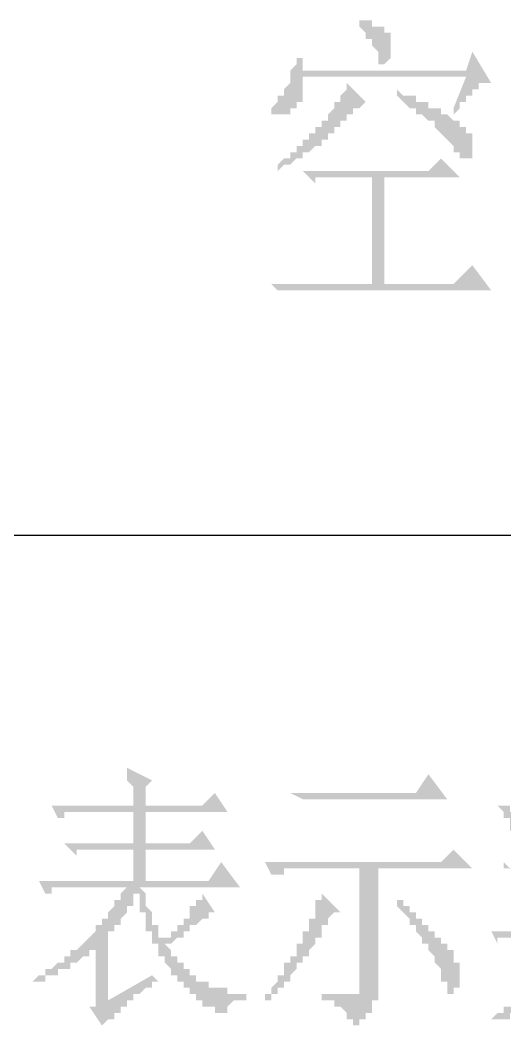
# Model space of a CAD drawing. Header units: inches. Extents: x 11 to 286, y 6 to 196.
# Drawn here: x 241.44 to 244.71, y 53.02 to 59.83 of the extents above; entities that cross this region are included whole.
import ezdxf

# ---------------------------------------------------------------- set-up
doc = ezdxf.new("R2010")
doc.units = ezdxf.units.IN
doc.header["$MEASUREMENT"] = 0
doc.layers.add('PDF_几何图形', color=7, linetype='Continuous')
doc.layers.add('PDF_实体填充', color=7, linetype='Continuous', true_color=0xffffff)

msp = doc.modelspace()

# ---------------------------------------------------------------- hatches: boundary and pattern name
at = {"layer": 'PDF_实体填充', "transparency": 33554559}
h = msp.add_hatch(color=7, dxfattribs=at)
h.paths.add_polyline_path([(243.3461, 58.8151), (244.1928, 58.8151), (244.2774, 58.8998), (244.4044, 58.7728), (243.8964, 58.7728), (243.8964, 58.0531), (244.3621, 58.0531), (244.4891, 58.1801), (244.6161, 58.0108), (243.3461, 58.0108), (243.3461, 58.0108), (243.3038, 58.0108), (243.3038, 58.0108), (243.3038, 58.0108), (243.2614, 58.0108), (243.2614, 58.0108), (243.2191, 58.0108), (243.2191, 58.0108), (243.2191, 58.0108), (243.1768, 58.0108), (243.1344, 58.0531), (243.8118, 58.0531), (243.8118, 58.7728), (243.5578, 58.7728), (243.5578, 58.7728), (243.5578, 58.7728), (243.5154, 58.7728), (243.5154, 58.7728), (243.4731, 58.7728), (243.4731, 58.7728), (243.4731, 58.7728), (243.4308, 58.7728), (243.4308, 58.7304), (243.4308, 58.7304), (243.3461, 58.8151)], flags=0)
h.paths.add_polyline_path([(243.7271, 59.8311), (243.7271, 59.8311), (243.7694, 59.8311), (243.7694, 59.8311), (243.8118, 59.8311), (243.8118, 59.7888), (243.8541, 59.7888), (243.8541, 59.7888), (243.8541, 59.7888), (243.8964, 59.7888), (243.8964, 59.7464), (243.8964, 59.7464), (243.8964, 59.7464), (243.8964, 59.7464), (243.9388, 59.7464), (243.9388, 59.7041), (243.9388, 59.7041), (243.9388, 59.6618), (243.9388, 59.6618), (243.9388, 59.6618), (243.9388, 59.6194), (243.9388, 59.6194), (243.9388, 59.5771), (243.9388, 59.5771), (243.9388, 59.5771), (243.8964, 59.5348), (243.8964, 59.5348), (243.8964, 59.5348), (243.8964, 59.5348), (243.8541, 59.5348), (243.8541, 59.5348), (243.8541, 59.5771), (243.8541, 59.5771), (243.8541, 59.6194), (243.8541, 59.6194), (243.8541, 59.6194), (243.8118, 59.6618), (243.8118, 59.6618), (243.8118, 59.6618), (243.8118, 59.7041), (243.7694, 59.7041), (243.7694, 59.7464), (243.7694, 59.7464), (243.7694, 59.7464), (243.7271, 59.7888), (243.7271, 59.7888), (243.7271, 59.8311), (243.7271, 59.8311), (243.7271, 59.8311)], flags=0)
h.paths.add_polyline_path([(244.3621, 59.2384), (244.4468, 59.4501), (243.3461, 59.4501), (243.3461, 59.4078), (243.3461, 59.4078), (243.3461, 59.3654), (243.3461, 59.3231), (243.3461, 59.3231), (243.3461, 59.2808), (243.3461, 59.2808), (243.3038, 59.2808), (243.3038, 59.2384), (243.3038, 59.2384), (243.3038, 59.2384), (243.3038, 59.2384), (243.2614, 59.2384), (243.2614, 59.1961), (243.2614, 59.1961), (243.2191, 59.1961), (243.2191, 59.1961), (243.2191, 59.1961), (243.1768, 59.1961), (243.1768, 59.1961), (243.1768, 59.1961), (243.1344, 59.1961), (243.1344, 59.2384), (243.1344, 59.2384), (243.1768, 59.2808), (243.1768, 59.2808), (243.1768, 59.2808), (243.1768, 59.2808), (243.1768, 59.3231), (243.2191, 59.3231), (243.2191, 59.3654), (243.2191, 59.3654), (243.2614, 59.4078), (243.2614, 59.4078), (243.2614, 59.4078), (243.2614, 59.4501), (243.2614, 59.4501), (243.2614, 59.4501), (243.2614, 59.4924), (243.2614, 59.4924), (243.3038, 59.5348), (243.3038, 59.5771), (243.3038, 59.5771), (243.3038, 59.5771), (243.3461, 59.5771), (243.3461, 59.4924), (244.4468, 59.4924), (244.4891, 59.6194), (244.6161, 59.4078), (244.6161, 59.4078), (244.6161, 59.4078), (244.5738, 59.4078), (244.5738, 59.4078), (244.5738, 59.4078), (244.5738, 59.4078), (244.5314, 59.4078), (244.5314, 59.4078), (244.5314, 59.3654), (244.4891, 59.3654), (244.4891, 59.3654), (244.4891, 59.3231), (244.4468, 59.3231), (244.4468, 59.3231), (244.4468, 59.2808), (244.4044, 59.2808), (244.4044, 59.2384), (244.4044, 59.2384), (244.3621, 59.1961), (244.3621, 59.2384)], flags=0)
h.paths.add_polyline_path([(243.7694, 59.2808), (243.7271, 59.2384), (243.6848, 59.2384), (243.6848, 59.1961), (243.6424, 59.1961), (243.6424, 59.1538), (243.6424, 59.1538), (243.6001, 59.1538), (243.6001, 59.1114), (243.5578, 59.1114), (243.5578, 59.1114), (243.5578, 59.0691), (243.5154, 59.0691), (243.5154, 59.0691), (243.5154, 59.0268), (243.4731, 59.0268), (243.4731, 59.0268), (243.4731, 58.9844), (243.4308, 58.9844), (243.4308, 58.9844), (243.4308, 58.9844), (243.3884, 58.9421), (243.3884, 58.9421), (243.3884, 58.9421), (243.3461, 58.9421), (243.3461, 58.8998), (243.3461, 58.8998), (243.3038, 58.8998), (243.3038, 58.8998), (243.3038, 58.8998), (243.2614, 58.8574), (243.2614, 58.8574), (243.2614, 58.8574), (243.2191, 58.8574), (243.2191, 58.8574), (243.2191, 58.8574), (243.1768, 58.8151), (243.1768, 58.8151), (243.1768, 58.8151), (243.1768, 58.8151), (243.1768, 58.8574), (243.1768, 58.8574), (243.1768, 58.8574), (243.2191, 58.8998), (243.2191, 58.8998), (243.2191, 58.8998), (243.2614, 58.8998), (243.2614, 58.9421), (243.2614, 58.9421), (243.3038, 58.9421), (243.3038, 58.9844), (243.3038, 58.9844), (243.3461, 58.9844), (243.3461, 58.9844), (243.3461, 59.0268), (243.3884, 59.0268), (243.3884, 59.0268), (243.3884, 59.0691), (243.4308, 59.0691), (243.4308, 59.0691), (243.4308, 59.1114), (243.4308, 59.1114), (243.4731, 59.1114), (243.4731, 59.1114), (243.4731, 59.1538), (243.4731, 59.1538), (243.5154, 59.1538), (243.5154, 59.1961), (243.5154, 59.1961), (243.5578, 59.2384), (243.5578, 59.2384), (243.5578, 59.2384), (243.5578, 59.2808), (243.6001, 59.2808), (243.6001, 59.2808), (243.6001, 59.3231), (243.6001, 59.3231), (243.6424, 59.3654), (243.6424, 59.3654), (243.6424, 59.3654), (243.6424, 59.4078), (243.6424, 59.4078), (243.7694, 59.2808)], flags=0)
h.paths.add_polyline_path([(243.9811, 59.3654), (244.0234, 59.3231), (244.0234, 59.3231), (244.0658, 59.3231), (244.0658, 59.3231), (244.1081, 59.3231), (244.1081, 59.2808), (244.1081, 59.2808), (244.1504, 59.2808), (244.1504, 59.2808), (244.1928, 59.2808), (244.1928, 59.2384), (244.1928, 59.2384), (244.2351, 59.2384), (244.2351, 59.2384), (244.2351, 59.2384), (244.2774, 59.2384), (244.2774, 59.1961), (244.2774, 59.1961), (244.3198, 59.1961), (244.3198, 59.1961), (244.3198, 59.1961), (244.3198, 59.1961), (244.3621, 59.1538), (244.4044, 59.1538), (244.4044, 59.1538), (244.4044, 59.1114), (244.4468, 59.1114), (244.4468, 59.1114), (244.4468, 59.0691), (244.4891, 59.0691), (244.4891, 59.0691), (244.4891, 59.0691), (244.4891, 59.0691), (244.4891, 59.0268), (244.4891, 58.9844), (244.4891, 58.9844), (244.4891, 58.9844), (244.4891, 58.9421), (244.4891, 58.9421), (244.4891, 58.8998), (244.4891, 58.8998), (244.4468, 58.8998), (244.4468, 58.8998), (244.4468, 58.8998), (244.4468, 58.8998), (244.4044, 58.8998), (244.4044, 58.9421), (244.4044, 58.9421), (244.4044, 58.9421), (244.3621, 58.9421), (244.3621, 58.9844), (244.3621, 58.9844), (244.3621, 58.9844), (244.3198, 59.0268), (244.3198, 59.0268), (244.3198, 59.0268), (244.2774, 59.0691), (244.2774, 59.0691), (244.2774, 59.0691), (244.2351, 59.1114), (244.2351, 59.1114), (244.2351, 59.1114), (244.2351, 59.1538), (244.1928, 59.1538), (244.1928, 59.1538), (244.1928, 59.1538), (244.1504, 59.1961), (244.1504, 59.1961), (244.1504, 59.1961), (244.1081, 59.1961), (244.1081, 59.2384), (244.1081, 59.2384), (244.0658, 59.2384), (244.0658, 59.2384), (244.0234, 59.2808), (244.0234, 59.2808), (244.0234, 59.2808), (243.9811, 59.3231), (243.9811, 59.3231), (243.9811, 59.3654), (243.9811, 59.3654)], flags=0)
msp.add_hatch(color=7, dxfattribs=at).paths.add_polyline_path([(242.0338, 53.2271), (242.3301, 53.3964), (242.3724, 53.3541), (242.3301, 53.3541), (242.3301, 53.3118), (242.2878, 53.3118), (242.2454, 53.2694), (242.2031, 53.2694), (242.2031, 53.2271), (242.1608, 53.2271), (242.1608, 53.1848), (242.1184, 53.1848), (242.1184, 53.1424), (242.0761, 53.1424), (242.0761, 53.1001), (242.0338, 53.1001), (241.9914, 53.0578), (241.9068, 53.1848), (241.9491, 53.1848), (241.9491, 53.2271), (241.9491, 53.2694), (241.9491, 53.5658), (241.9068, 53.5658), (241.9068, 53.5234), (241.8644, 53.5234), (241.8221, 53.4811), (241.7798, 53.4811), (241.7798, 53.4388), (241.7374, 53.4388), (241.6951, 53.4388), (241.6951, 53.3964), (241.6528, 53.3964), (241.6104, 53.3964), (241.6104, 53.3541), (241.5681, 53.3541), (241.5258, 53.3541), (241.5681, 53.3964), (241.6104, 53.3964), (241.6104, 53.4388), (241.6528, 53.4388), (241.6951, 53.4811), (241.7374, 53.4811), (241.7374, 53.5234), (241.7798, 53.5234), (241.7798, 53.5658), (241.8221, 53.5658), (241.8644, 53.6081), (241.9068, 53.6504), (241.9491, 53.6928), (241.9491, 53.7351), (241.9914, 53.7351), (241.9914, 53.7774), (242.0338, 53.7774), (242.0338, 53.8198), (242.0761, 53.8621), (242.0761, 53.9044), (242.1184, 53.9044), (242.1184, 53.9468), (242.1608, 53.9891), (241.7374, 53.9891), (241.6951, 53.9891), (241.6528, 53.9891), (241.6528, 53.9468), (241.6104, 53.9468), (241.5681, 54.0314), (242.2031, 54.0314), (242.2031, 54.2431), (241.9491, 54.2431), (241.9068, 54.2431), (241.8644, 54.2431), (241.8221, 54.2431), (241.8221, 54.2008), (241.7374, 54.2854), (242.2031, 54.2854), (242.2031, 54.4971), (241.8644, 54.4971), (241.8221, 54.4971), (241.7798, 54.4971), (241.7374, 54.4971), (241.7374, 54.4548), (241.6951, 54.4548), (241.6528, 54.5394), (242.2031, 54.5394), (242.2031, 54.5818), (242.2031, 54.6241), (242.2031, 54.6664), (242.1608, 54.7088), (242.1608, 54.7511), (242.1608, 54.7934), (242.3301, 54.7088), (242.2878, 54.6664), (242.2878, 54.5394), (242.6688, 54.5394), (242.7534, 54.6241), (242.8381, 54.4971), (242.2878, 54.4971), (242.2878, 54.2854), (242.5841, 54.2854), (242.6688, 54.3701), (242.7534, 54.2431), (242.2878, 54.2431), (242.2878, 54.0314), (242.7111, 54.0314), (242.7958, 54.1584), (242.9228, 53.9891), (242.2454, 53.9891), (242.2878, 53.9468), (242.2878, 53.9044), (242.2878, 53.8621), (242.3301, 53.8198), (242.3301, 53.7774), (242.3301, 53.7351), (242.3724, 53.7351), (242.3724, 53.6928), (242.3724, 53.6504), (242.4148, 53.6504), (242.4148, 53.6081), (242.4148, 53.6504), (242.4571, 53.6504), (242.4571, 53.6928), (242.4994, 53.6928), (242.4994, 53.7351), (242.5418, 53.7351), (242.5418, 53.7774), (242.5841, 53.7774), (242.5841, 53.8198), (242.5841, 53.8621), (242.6264, 53.8621), (242.6264, 53.9044), (242.6688, 53.9044), (242.6688, 53.9468), (242.7534, 53.8198), (242.7111, 53.8198), (242.7111, 53.7774), (242.6688, 53.7774), (242.6264, 53.7351), (242.5841, 53.7351), (242.5841, 53.6928), (242.5418, 53.6928), (242.5418, 53.6504), (242.4994, 53.6504), (242.4571, 53.6081), (242.4148, 53.6081), (242.4571, 53.5658), (242.4571, 53.5234), (242.4994, 53.5234), (242.4994, 53.4811), (242.5418, 53.4811), (242.5418, 53.4388), (242.5841, 53.4388), (242.5841, 53.3964), (242.6264, 53.3964), (242.6264, 53.3541), (242.6688, 53.3541), (242.7111, 53.3541), (242.7111, 53.3118), (242.7534, 53.3118), (242.7958, 53.3118), (242.8381, 53.3118), (242.8381, 53.2694), (242.8804, 53.2694), (242.9228, 53.2694), (242.9651, 53.2694), (242.9651, 53.2271), (242.9228, 53.2271), (242.8804, 53.2271), (242.8381, 53.1848), (242.8381, 53.1424), (242.7958, 53.1424), (242.7534, 53.1424), (242.7534, 53.1848), (242.7111, 53.1848), (242.6688, 53.1848), (242.6688, 53.2271), (242.6264, 53.2271), (242.6264, 53.2694), (242.5841, 53.2694), (242.5841, 53.3118), (242.5418, 53.3118), (242.5418, 53.3541), (242.4994, 53.3541), (242.4994, 53.3964), (242.4571, 53.3964), (242.4571, 53.4388), (242.4148, 53.4811), (242.4148, 53.5234), (242.3724, 53.5234), (242.3724, 53.5658), (242.3724, 53.6081), (242.3301, 53.6081), (242.3301, 53.6504), (242.3301, 53.6928), (242.2878, 53.6928), (242.2878, 53.7351), (242.2878, 53.7774), (242.2878, 53.8198), (242.2454, 53.8198), (242.2454, 53.8621), (242.2454, 53.9044), (242.2454, 53.9468), (242.2031, 53.9468), (242.2031, 53.9044), (242.2031, 53.8621), (242.1608, 53.8621), (242.1608, 53.8198), (242.1184, 53.7774), (242.1184, 53.7351), (242.0761, 53.7351), (242.0761, 53.6928), (242.0338, 53.6928), (242.0338, 53.6504)], flags=0)
h = msp.add_hatch(color=7, dxfattribs=at)
h.paths.add_polyline_path([(243.2614, 54.6241), (244.1081, 54.6241), (244.1928, 54.7511), (244.3198, 54.5818), (243.4731, 54.5818), (243.4731, 54.5818), (243.4308, 54.5818), (243.4308, 54.5818), (243.4308, 54.5818), (243.3884, 54.5818), (243.3884, 54.5818), (243.3461, 54.5818), (243.3461, 54.5818), (243.3461, 54.5818), (243.3461, 54.5818), (243.2614, 54.6241)], flags=0)
h.paths.add_polyline_path([(243.0921, 54.1584), (244.2774, 54.1584), (244.3621, 54.2431), (244.4891, 54.1161), (243.8541, 54.1161), (243.8541, 53.2694), (243.8541, 53.2694), (243.8541, 53.2271), (243.8118, 53.2271), (243.8118, 53.2271), (243.8118, 53.1848), (243.8118, 53.1848), (243.8118, 53.1424), (243.8118, 53.1424), (243.8118, 53.1424), (243.7694, 53.1424), (243.7694, 53.1001), (243.7694, 53.1001), (243.7694, 53.1001), (243.7271, 53.1001), (243.7271, 53.0578), (243.7271, 53.0578), (243.6848, 53.0578), (243.6848, 53.0578), (243.6848, 53.0578), (243.6848, 53.0578), (243.6848, 53.0578), (243.6848, 53.1001), (243.6848, 53.1001), (243.6424, 53.1001), (243.6424, 53.1424), (243.6424, 53.1424), (243.6424, 53.1424), (243.6424, 53.1424), (243.6001, 53.1848), (243.6001, 53.1848), (243.6001, 53.1848), (243.5578, 53.1848), (243.5578, 53.1848), (243.5578, 53.2271), (243.5154, 53.2271), (243.5154, 53.2271), (243.4731, 53.2271), (243.4731, 53.2271), (243.4731, 53.2694), (243.4731, 53.2694), (243.5154, 53.2694), (243.5154, 53.2694), (243.5578, 53.2694), (243.5578, 53.2694), (243.6001, 53.2694), (243.6001, 53.2694), (243.6001, 53.2694), (243.6424, 53.2694), (243.6424, 53.2694), (243.6424, 53.2694), (243.6848, 53.2694), (243.6848, 53.2694), (243.6848, 53.2694), (243.6848, 53.2694), (243.7271, 53.2694), (243.7271, 53.2694), (243.7271, 53.2694), (243.7271, 53.2694), (243.7271, 53.3118), (243.7271, 53.3118), (243.7271, 53.3541), (243.7271, 53.3541), (243.7271, 54.1161), (243.3038, 54.1161), (243.2614, 54.1161), (243.2614, 54.1161), (243.2191, 54.1161), (243.2191, 54.1161), (243.2191, 54.0738), (243.1768, 54.0738), (243.1768, 54.0738), (243.1768, 54.0738), (243.1344, 54.0738), (243.1344, 54.0738), (243.0921, 54.1584)], flags=0)
h.paths.add_polyline_path([(243.4731, 53.9468), (243.6001, 53.8198), (243.5578, 53.8198), (243.5154, 53.7774), (243.5154, 53.7774), (243.5154, 53.7351), (243.5154, 53.7351), (243.4731, 53.7351), (243.4731, 53.6928), (243.4731, 53.6928), (243.4731, 53.6928), (243.4731, 53.6504), (243.4308, 53.6504), (243.4308, 53.6081), (243.4308, 53.6081), (243.4308, 53.6081), (243.3884, 53.5658), (243.3884, 53.5658), (243.3884, 53.5658), (243.3884, 53.5234), (243.3461, 53.5234), (243.3461, 53.5234), (243.3461, 53.4811), (243.3461, 53.4811), (243.3038, 53.4811), (243.3038, 53.4388), (243.3038, 53.4388), (243.3038, 53.4388), (243.2614, 53.3964), (243.2614, 53.3964), (243.2614, 53.3964), (243.2614, 53.3541), (243.2191, 53.3541), (243.2191, 53.3541), (243.2191, 53.3541), (243.2191, 53.3118), (243.1768, 53.3118), (243.1768, 53.3118), (243.1768, 53.2694), (243.1768, 53.2694), (243.1344, 53.2694), (243.1344, 53.2694), (243.1344, 53.2271), (243.1344, 53.2271), (243.0921, 53.2271), (243.0921, 53.2271), (243.0921, 53.2271), (243.0921, 53.2694), (243.0921, 53.2694), (243.1344, 53.2694), (243.1344, 53.3118), (243.1344, 53.3118), (243.1344, 53.3118), (243.1768, 53.3541), (243.1768, 53.3541), (243.1768, 53.3541), (243.1768, 53.3964), (243.2191, 53.3964), (243.2191, 53.3964), (243.2191, 53.4388), (243.2191, 53.4388), (243.2191, 53.4811), (243.2614, 53.4811), (243.2614, 53.4811), (243.2614, 53.5234), (243.2614, 53.5234), (243.3038, 53.5234), (243.3038, 53.5658), (243.3038, 53.5658), (243.3038, 53.5658), (243.3038, 53.6081), (243.3461, 53.6081), (243.3461, 53.6504), (243.3461, 53.6504), (243.3461, 53.6504), (243.3461, 53.6928), (243.3884, 53.6928), (243.3884, 53.6928), (243.3884, 53.7351), (243.3884, 53.7351), (243.3884, 53.7774), (243.3884, 53.7774), (243.4308, 53.7774), (243.4308, 53.8198), (243.4308, 53.8198), (243.4308, 53.8621), (243.4308, 53.8621), (243.4308, 53.8621), (243.4308, 53.9044), (243.4731, 53.9044), (243.4731, 53.9468), (243.4731, 53.9468), (243.4731, 53.9468)], flags=0)
h.paths.add_polyline_path([(243.9811, 53.9044), (244.0234, 53.9044), (244.0234, 53.8621), (244.0658, 53.8621), (244.0658, 53.8621), (244.0658, 53.8198), (244.1081, 53.8198), (244.1081, 53.8198), (244.1081, 53.7774), (244.1504, 53.7774), (244.1504, 53.7774), (244.1504, 53.7351), (244.1928, 53.7351), (244.1928, 53.7351), (244.1928, 53.6928), (244.1928, 53.6928), (244.2351, 53.6928), (244.2351, 53.6928), (244.2351, 53.6504), (244.2351, 53.6504), (244.2774, 53.6504), (244.2774, 53.6504), (244.2774, 53.6081), (244.2774, 53.6081), (244.2774, 53.6081), (244.3198, 53.6081), (244.3198, 53.6081), (244.3198, 53.6081), (244.3198, 53.5658), (244.3621, 53.5658), (244.3621, 53.5234), (244.3621, 53.5234), (244.3621, 53.4811), (244.4044, 53.4811), (244.4044, 53.4811), (244.4044, 53.4388), (244.4044, 53.4388), (244.4044, 53.4388), (244.4044, 53.4388), (244.4044, 53.3964), (244.4044, 53.3964), (244.4044, 53.3541), (244.4044, 53.3541), (244.4044, 53.3118), (244.4044, 53.3118), (244.3621, 53.3118), (244.3621, 53.2694), (244.3621, 53.2694), (244.3621, 53.2694), (244.3621, 53.2694), (244.3198, 53.2694), (244.3198, 53.3118), (244.3198, 53.3118), (244.3198, 53.3541), (244.3198, 53.3541), (244.2774, 53.3541), (244.2774, 53.3964), (244.2774, 53.3964), (244.2774, 53.3964), (244.2774, 53.4388), (244.2774, 53.4388), (244.2351, 53.4811), (244.2351, 53.4811), (244.2351, 53.4811), (244.2351, 53.5234), (244.2351, 53.5234), (244.1928, 53.5658), (244.1928, 53.5658), (244.1928, 53.5658), (244.1928, 53.6081), (244.1928, 53.6081), (244.1504, 53.6081), (244.1504, 53.6504), (244.1504, 53.6504), (244.1504, 53.6504), (244.1081, 53.6928), (244.1081, 53.6928), (244.1081, 53.6928), (244.1081, 53.7351), (244.1081, 53.7351), (244.0658, 53.7351), (244.0658, 53.7774), (244.0658, 53.7774), (244.0658, 53.7774), (244.0234, 53.8198), (244.0234, 53.8198), (244.0234, 53.8198), (243.9811, 53.8621), (243.9811, 53.8621), (243.9811, 53.8621), (243.9811, 53.9044), (243.9811, 53.9044)], flags=0)
h = msp.add_hatch(color=7, dxfattribs=at)
h.paths.add_polyline_path([(245.2088, 54.4548), (245.2088, 54.4548), (245.2088, 54.4124), (245.2088, 54.4124), (245.2088, 54.3701), (245.2088, 54.3701), (245.2088, 54.3278), (245.2088, 54.3278), (245.2088, 54.2854), (245.2088, 54.2854), (245.2088, 54.2854), (245.2088, 54.2431), (245.2088, 54.2431), (245.2088, 54.2431), (245.2088, 54.2431), (245.2088, 54.2008), (245.1664, 54.2008), (245.1664, 54.2008), (245.1664, 54.2008), (245.1241, 54.2008), (245.1241, 54.2008), (245.1241, 54.2008), (245.0818, 54.2008), (245.0818, 54.2008), (245.0818, 54.2008), (245.0818, 54.2008), (245.0818, 54.2431), (245.0818, 54.2431), (245.1241, 54.2854), (245.1241, 54.2854), (245.1241, 54.2854), (245.1241, 54.2854), (245.1664, 54.3278), (245.1664, 54.3278), (245.1664, 54.3701), (245.1664, 54.3701), (245.1664, 54.3701), (245.1664, 54.4124), (245.2088, 54.4124), (245.2088, 54.4548), (245.2088, 54.4548), (245.2088, 54.4548), (245.2088, 54.4548)], flags=0)
h.paths.add_polyline_path([(244.7854, 54.7511), (244.8278, 54.7934), (244.8278, 54.7934), (244.8701, 54.7511), (244.8701, 54.7511), (244.9124, 54.7511), (244.9124, 54.7511), (244.9124, 54.7511), (244.9548, 54.7088), (244.9548, 54.7088), (244.9548, 54.7088), (244.9548, 54.7088), (244.9971, 54.7088), (244.9971, 54.7088), (244.9971, 54.6664), (244.9971, 54.6664), (244.9971, 54.6664), (244.9971, 54.6241), (244.9971, 54.6241), (244.9971, 54.6241), (244.9971, 54.5818), (244.9971, 54.5818), (244.9548, 54.5394), (244.9548, 54.5394), (244.9548, 54.5394), (244.9548, 54.5394), (244.9548, 54.5394), (244.9124, 54.5818), (244.9124, 54.5818), (244.9124, 54.5818), (244.9124, 54.6241), (244.9124, 54.6241), (244.9124, 54.6241), (244.9124, 54.6664), (244.8701, 54.6664), (244.8701, 54.6664), (244.8701, 54.7088), (244.8701, 54.7088), (244.8278, 54.7088), (244.8278, 54.7511), (244.8278, 54.7511), (244.7854, 54.7511), (244.7854, 54.7511)], flags=0)
h.paths.add_polyline_path([(245.0818, 54.5394), (245.0818, 54.5394), (245.0818, 54.4971), (245.0818, 54.4548), (245.0394, 54.4548), (245.0394, 54.4124), (245.0394, 54.4124), (245.0394, 54.3701), (245.0394, 54.3278), (244.9971, 54.3278), (244.9971, 54.2854), (244.9971, 54.2854), (244.9971, 54.2431), (244.9971, 54.2431), (244.9548, 54.2008), (244.9548, 54.2008), (244.9548, 54.1584), (244.9548, 54.1584), (244.9548, 54.1584), (244.9548, 54.1161), (244.9548, 54.1161), (244.9548, 54.1161), (244.9124, 54.1161), (244.9124, 54.0738), (244.9124, 54.0738), (244.9124, 54.0738), (244.9124, 54.0738), (244.9124, 54.0314), (244.9124, 54.0314), (244.9124, 54.0314), (244.9124, 54.0314), (244.9124, 54.0314), (244.9124, 53.9891), (244.9124, 53.9891), (244.9124, 53.9891), (244.9124, 53.9468), (244.9124, 53.9468), (244.9124, 53.9044), (244.9124, 53.9044), (244.9124, 53.8621), (244.9124, 53.8621), (244.9124, 53.8198), (244.9124, 53.8198), (244.9124, 53.7774), (244.9124, 53.7774), (244.8701, 53.7774), (244.8701, 53.7774), (244.8701, 53.7774), (244.8701, 53.7774), (244.8701, 53.7774), (244.8278, 53.7774), (244.8278, 53.7774), (244.7854, 53.8198), (244.7854, 53.8198), (244.7854, 53.8198), (244.7854, 53.8621), (244.7854, 53.8621), (244.7854, 53.8621), (244.7854, 53.9044), (244.8278, 53.9044), (244.8278, 53.9044), (244.8278, 53.9468), (244.8278, 53.9468), (244.8278, 53.9891), (244.8278, 53.9891), (244.8278, 53.9891), (244.8278, 54.0314), (244.8278, 54.0314), (244.8278, 54.0738), (244.8278, 54.0738), (244.7854, 54.0738), (244.7854, 54.0738), (244.7854, 54.0738), (244.7854, 54.0738), (244.7431, 54.1161), (244.7431, 54.1161), (244.7008, 54.1161), (244.7008, 54.1584), (244.7431, 54.1161), (244.7431, 54.1161), (244.7854, 54.1161), (244.7854, 54.1161), (244.7854, 54.1161), (244.8278, 54.1161), (244.8278, 54.1161), (244.8278, 54.1161), (244.8701, 54.1584), (244.8701, 54.1584), (244.8701, 54.1584), (244.8701, 54.1584), (244.8701, 54.1584), (244.8701, 54.1584), (244.9124, 54.2008), (244.9124, 54.2008), (244.9124, 54.2008), (244.9124, 54.2008), (244.9124, 54.2008), (244.9124, 54.2431), (244.9124, 54.2431), (244.9124, 54.2431), (244.9548, 54.2854), (244.9548, 54.2854), (244.9548, 54.2854), (244.9548, 54.3278), (244.9548, 54.3278), (244.9971, 54.3701), (244.9971, 54.3701), (244.9971, 54.4124), (244.9971, 54.4548), (245.0394, 54.4548), (245.0394, 54.4971), (245.0394, 54.4971), (245.0818, 54.5394), (245.0818, 54.5394), (245.0818, 54.5394)], flags=0)
h.paths.add_polyline_path([(245.8014, 54.6241), (245.7591, 54.4124), (245.7591, 54.3701), (245.8014, 54.3701), (245.8014, 54.3701), (245.8438, 54.3701), (245.8438, 54.3701), (245.8438, 54.3278), (245.8861, 54.3278), (245.8861, 54.3278), (245.8861, 54.3278), (245.9284, 54.2854), (245.9284, 54.2854), (245.9284, 54.2854), (245.9284, 54.2854), (245.9284, 54.2854), (245.9708, 54.2431), (245.9708, 54.2431), (245.9708, 54.2008), (245.9708, 54.2008), (245.9708, 54.2008), (245.9708, 54.2008), (245.9708, 54.1584), (245.9708, 54.1584), (245.9708, 54.1161), (245.9708, 54.1161), (245.9284, 54.1161), (245.9284, 54.0738), (245.9284, 54.0738), (245.9284, 54.0738), (245.9284, 54.0738), (245.9284, 54.0738), (245.8861, 54.1161), (245.8861, 54.1161), (245.8861, 54.1584), (245.8861, 54.1584), (245.8861, 54.1584), (245.8861, 54.2008), (245.8861, 54.2008), (245.8438, 54.2008), (245.8438, 54.2431), (245.8438, 54.2431), (245.8438, 54.2431), (245.8438, 54.2854), (245.8014, 54.2854), (245.8014, 54.2854), (245.8014, 54.3278), (245.7591, 54.3278), (245.7591, 54.3278), (245.7591, 54.3701), (245.7591, 54.3701), (245.7591, 54.3278), (245.7591, 54.2854), (245.7591, 54.2854), (245.7591, 54.2431), (245.7591, 54.2431), (245.7168, 54.2008), (245.7168, 54.2008), (245.7168, 54.1584), (245.7168, 54.1584), (245.7168, 54.1161), (245.7168, 54.1161), (245.7168, 54.0738), (245.7168, 54.0738), (245.7168, 54.0738), (245.7168, 54.0314), (245.7168, 54.0314), (245.7168, 54.0314), (245.7168, 53.9891), (245.7168, 53.9891), (245.6744, 53.9891), (245.6744, 53.9891), (245.6744, 53.9468), (245.6744, 53.9468), (245.6744, 53.9468), (245.6744, 53.9468), (245.6321, 53.9044), (245.6321, 53.9044), (245.6321, 53.9044), (245.5898, 53.9044), (245.5898, 53.9044), (245.5474, 53.8621), (245.5474, 53.8621), (245.5474, 53.9044), (245.5474, 53.9044), (245.5474, 53.9044), (245.5474, 53.9468), (245.5474, 53.9468), (245.5474, 53.9468), (245.5051, 53.9468), (245.5051, 53.9891), (245.5051, 53.9891), (245.5051, 53.9891), (245.4628, 53.9891), (245.4628, 54.0314), (245.4204, 54.0314), (245.4204, 54.0314), (245.4204, 54.0314), (245.4204, 54.0738), (245.4204, 54.0738), (245.4628, 54.0738), (245.4628, 54.0738), (245.5051, 54.0738), (245.5051, 54.0314), (245.5051, 54.0314), (245.5474, 54.0314), (245.5474, 54.0314), (245.5474, 54.0314), (245.5474, 54.0314), (245.5898, 54.0314), (245.5898, 54.0314), (245.5898, 54.0314), (245.6321, 54.0738), (245.6321, 54.0738), (245.6321, 54.0738), (245.6321, 54.1161), (245.6321, 54.1161), (245.6321, 54.1161), (245.6321, 54.1584), (245.6321, 54.1584), (245.6321, 54.1584), (245.6744, 54.2008), (245.6744, 54.2431), (245.6744, 54.2431), (245.6744, 54.2854), (245.6744, 54.2854), (245.6744, 54.2854), (245.6744, 54.3278), (245.6744, 54.3278), (245.6744, 54.3278), (245.6744, 54.3701), (245.6744, 54.3701), (245.6744, 54.4124), (245.6744, 54.4124), (245.6744, 54.4548), (245.6744, 54.4548), (245.6744, 54.4548), (245.6744, 54.4971), (245.6744, 54.4971), (245.6744, 54.5394), (245.6744, 54.5818), (245.7168, 54.5818), (245.7168, 54.6241), (245.7168, 54.6241), (245.7168, 54.6241), (245.5051, 54.6241), (245.4628, 54.6241), (245.4628, 54.5818), (245.4628, 54.5818), (245.4628, 54.5394), (245.4628, 54.5394), (245.4628, 54.4971), (245.4628, 54.4971), (245.4628, 54.4548), (245.4628, 54.4548), (245.4628, 54.4124), (245.4628, 54.4124), (245.4628, 54.3701), (245.4628, 54.3701), (245.4204, 54.3701), (245.4204, 54.3278), (245.4204, 54.3278), (245.4204, 54.2854), (245.4204, 54.2854), (245.4204, 54.2854), (245.4204, 54.2431), (245.4204, 54.2431), (245.3781, 54.2008), (245.3781, 54.2008), (245.3781, 54.2008), (245.3781, 54.1584), (245.3781, 54.1584), (245.3781, 54.1584), (245.3781, 54.1161), (245.3358, 54.1161), (245.3358, 54.1161), (245.3358, 54.1161), (245.3358, 54.0738), (245.3358, 54.0738), (245.2934, 54.0738), (245.2934, 54.0314), (245.2934, 54.0314), (245.2934, 54.0314), (245.2934, 54.0314), (245.2511, 53.9891), (245.2511, 53.9891), (245.2511, 53.9891), (245.2511, 53.9468), (245.2088, 53.9468), (245.2088, 53.9468), (245.2088, 53.9468), (245.1664, 53.9468), (245.1664, 53.9044), (245.1664, 53.9044), (245.1241, 53.9044), (245.1241, 53.9044), (245.1241, 53.8621), (245.0818, 53.8621), (245.0818, 53.8621), (245.0818, 53.8621), (245.0394, 53.8621), (245.0394, 53.8198), (244.9971, 53.8198), (244.9971, 53.8198), (244.9971, 53.8198), (244.9971, 53.8198), (244.9971, 53.8621), (244.9971, 53.8621), (245.0394, 53.8621), (245.0394, 53.8621), (245.0394, 53.9044), (245.0818, 53.9044), (245.0818, 53.9044), (245.0818, 53.9468), (245.1241, 53.9468), (245.1241, 53.9468), (245.1241, 53.9468), (245.1664, 53.9891), (245.1664, 53.9891), (245.1664, 53.9891), (245.2088, 53.9891), (245.2088, 54.0314), (245.2088, 54.0314), (245.2088, 54.0314), (245.2511, 54.0738), (245.2511, 54.0738), (245.2511, 54.0738), (245.2511, 54.1161), (245.2511, 54.1161), (245.2934, 54.1161), (245.2934, 54.1584), (245.2934, 54.1584), (245.2934, 54.1584), (245.2934, 54.1584), (245.2934, 54.2008), (245.2934, 54.2008), (245.3358, 54.2008), (245.3358, 54.2431), (245.3358, 54.2431), (245.3358, 54.2854), (245.3358, 54.2854), (245.3358, 54.2854), (245.3358, 54.3278), (245.3358, 54.3278), (245.3358, 54.3701), (245.3781, 54.3701), (245.3781, 54.3701), (245.3781, 54.4124), (245.3781, 54.4124), (245.3781, 54.4548), (245.3781, 54.4548), (245.3781, 54.4971), (245.3781, 54.4971), (245.3781, 54.5394), (245.3781, 54.5394), (245.3781, 54.5818), (245.3781, 54.5818), (245.3781, 54.6241), (245.4204, 54.6241), (245.4204, 54.6241), (245.2088, 54.6241), (245.1664, 54.6241), (245.0818, 54.6664), (245.6744, 54.6664), (245.7591, 54.7511), (245.8438, 54.6664), (245.8014, 54.6241)], flags=0)
h.paths.add_polyline_path([(245.3781, 53.3964), (245.3781, 53.3964), (245.3781, 53.3541), (245.3781, 53.3541), (245.3781, 53.3541), (245.3781, 53.3118), (245.3781, 53.3118), (245.3781, 53.2694), (245.3781, 53.2694), (245.3781, 53.2271), (245.3781, 53.2271), (245.3781, 53.1848), (245.3781, 53.1848), (245.3781, 53.1424), (245.3781, 53.1424), (245.3781, 53.1424), (245.3781, 53.1001), (245.3781, 53.1001), (245.2511, 53.0154), (245.2511, 53.0578), (245.2511, 53.0578), (245.2511, 53.1001), (245.2511, 53.1001), (245.2511, 53.1424), (245.2511, 53.1424), (245.2511, 53.1424), (245.2511, 53.1848), (245.2511, 53.1848), (245.2511, 53.2271), (245.2511, 53.2271), (245.2511, 53.2694), (245.2934, 53.2694), (245.2934, 53.3118), (245.2934, 53.3118), (245.2934, 53.3118), (245.2934, 53.3541), (245.2934, 53.3541), (245.2934, 53.3964), (245.2934, 53.3964), (245.2934, 53.4388), (245.2934, 53.4388), (245.2934, 53.4811), (245.2934, 53.4811), (245.2934, 53.5234), (245.2934, 53.5234), (245.2934, 53.5658), (245.2934, 53.5658), (245.2934, 53.6081), (245.2934, 53.6081), (245.2511, 53.5658), (245.2511, 53.5658), (245.2511, 53.5658), (245.2511, 53.5234), (245.2088, 53.5234), (245.2088, 53.5234), (245.2088, 53.4811), (245.2088, 53.4811), (245.1664, 53.4811), (245.1664, 53.4811), (245.1664, 53.4388), (245.1664, 53.4388), (245.1241, 53.4388), (245.1241, 53.3964), (245.1241, 53.3964), (245.1241, 53.3964), (245.0818, 53.3964), (245.0818, 53.3541), (245.0818, 53.3541), (245.0818, 53.3541), (245.0394, 53.3541), (245.0394, 53.3118), (245.0394, 53.3118), (244.9971, 53.3118), (244.9971, 53.3118), (244.9971, 53.2694), (244.9548, 53.2694), (244.9548, 53.2694), (244.9548, 53.2694), (244.9548, 53.2271), (244.9124, 53.2271), (244.9124, 53.2271), (244.9124, 53.2271), (244.8701, 53.2271), (244.8701, 53.1848), (244.8701, 53.1848), (244.8278, 53.1848), (244.8278, 53.1848), (244.8278, 53.1848), (244.7854, 53.1424), (244.7854, 53.1424), (244.7854, 53.1424), (244.7431, 53.1424), (244.7431, 53.1424), (244.7431, 53.1001), (244.7008, 53.1001), (244.7008, 53.1001), (244.6584, 53.1001), (244.6584, 53.1001), (244.6584, 53.1001), (244.6161, 53.1001), (244.6161, 53.1001), (244.6161, 53.1001), (244.6161, 53.1001), (244.6584, 53.1424), (244.6584, 53.1424), (244.6584, 53.1424), (244.7008, 53.1424), (244.7008, 53.1424), (244.7008, 53.1848), (244.7431, 53.1848), (244.7431, 53.1848), (244.7431, 53.1848), (244.7854, 53.1848), (244.7854, 53.2271), (244.7854, 53.2271), (244.8278, 53.2271), (244.8278, 53.2271), (244.8278, 53.2271), (244.8701, 53.2694), (244.8701, 53.2694), (244.8701, 53.2694), (244.8701, 53.2694), (244.9124, 53.3118), (244.9124, 53.3118), (244.9124, 53.3118), (244.9548, 53.3541), (244.9548, 53.3541), (244.9548, 53.3541), (244.9548, 53.3541), (244.9971, 53.3964), (244.9971, 53.3964), (244.9971, 53.3964), (245.0394, 53.4388), (245.0394, 53.4388), (245.0394, 53.4388), (245.0394, 53.4388), (245.0818, 53.4811), (245.0818, 53.4811), (245.0818, 53.4811), (245.0818, 53.5234), (245.1241, 53.5234), (245.1241, 53.5234), (245.1241, 53.5658), (245.1241, 53.5658), (245.1664, 53.5658), (245.1664, 53.6081), (245.1664, 53.6081), (245.1664, 53.6081), (245.1664, 53.6504), (245.2088, 53.6504), (244.8278, 53.6504), (244.7854, 53.6504), (244.7854, 53.6504), (244.7431, 53.6504), (244.7431, 53.6504), (244.7431, 53.6504), (244.7008, 53.6504), (244.7008, 53.6504), (244.7008, 53.6504), (244.6584, 53.6504), (244.6584, 53.6081), (244.6161, 53.6928), (245.2934, 53.6928), (245.2934, 53.6928), (245.2934, 53.7351), (245.2934, 53.7351), (245.2934, 53.7351), (245.2934, 53.7774), (245.2934, 53.7774), (245.2934, 53.8198), (245.2511, 53.8198), (245.2511, 53.8621), (245.2511, 53.8621), (245.2511, 53.9044), (245.2511, 53.9468), (245.2511, 53.9468), (245.4204, 53.8621), (245.3781, 53.8198), (245.3781, 53.6928), (245.8014, 53.6928), (245.8861, 53.8198), (246.0131, 53.6504), (245.4204, 53.6504), (245.4204, 53.6504), (245.4204, 53.6081), (245.4204, 53.6081), (245.4204, 53.6081), (245.4628, 53.5658), (245.4628, 53.5658), (245.4628, 53.5658), (245.4628, 53.5658), (245.4628, 53.5234), (245.5051, 53.5234), (245.5051, 53.5234), (245.5051, 53.4811), (245.5051, 53.4811), (245.5474, 53.4811), (245.5474, 53.4811), (245.5474, 53.4388), (245.5474, 53.4388), (245.5898, 53.4388), (245.5898, 53.4388), (245.5898, 53.4388), (245.6321, 53.3964), (245.6321, 53.3964), (245.6321, 53.3964), (245.6321, 53.3964), (245.6744, 53.3964), (245.6744, 53.3541), (245.6744, 53.3541), (245.7168, 53.3541), (245.7168, 53.3541), (245.7168, 53.3541), (245.7591, 53.3541), (245.7591, 53.3118), (245.7591, 53.3118), (245.8014, 53.3118), (245.8014, 53.3118), (245.8014, 53.3118), (245.8438, 53.3118), (245.8438, 53.3118), (245.8861, 53.2694), (245.8861, 53.2694), (245.8861, 53.2694), (245.9284, 53.2694), (245.9284, 53.2694), (245.9708, 53.2694), (245.9708, 53.2694), (245.9708, 53.2694), (246.0131, 53.2694), (246.0131, 53.2694), (246.0131, 53.2271), (246.0131, 53.2271), (245.9708, 53.2271), (245.9708, 53.2271), (245.9284, 53.2271), (245.9284, 53.1848), (245.9284, 53.1848), (245.9284, 53.1848), (245.8861, 53.1848), (245.8861, 53.1424), (245.8861, 53.1424), (245.8861, 53.1424), (245.8861, 53.1424), (245.8861, 53.1424), (245.8438, 53.1424), (245.8438, 53.1424), (245.8014, 53.1424), (245.8014, 53.1424), (245.8014, 53.1848), (245.7591, 53.1848), (245.7591, 53.1848), (245.7591, 53.1848), (245.7168, 53.2271), (245.7168, 53.2271), (245.7168, 53.2271), (245.6744, 53.2271), (245.6744, 53.2271), (245.6744, 53.2694), (245.6321, 53.2694), (245.6321, 53.2694), (245.6321, 53.2694), (245.5898, 53.3118), (245.5898, 53.3118), (245.5898, 53.3118), (245.5898, 53.3118), (245.5474, 53.3541), (245.5474, 53.3541), (245.5474, 53.3541), (245.5474, 53.3964), (245.5051, 53.3964), (245.5051, 53.3964), (245.5051, 53.3964), (245.5051, 53.4388), (245.4628, 53.4388), (245.4628, 53.4388), (245.4628, 53.4811), (245.4628, 53.4811), (245.4628, 53.4811), (245.4204, 53.5234), (245.4204, 53.5234), (245.4204, 53.5234), (245.4204, 53.5658), (245.4204, 53.5658), (245.4204, 53.5658), (245.3781, 53.6081), (245.3781, 53.6081), (245.3781, 53.6081), (245.3781, 53.6504), (245.3781, 53.6504), (245.3781, 53.6504), (245.3781, 53.3964)], flags=0)
h.paths.add_polyline_path([(244.6584, 54.5394), (244.6584, 54.5394), (244.7008, 54.5394), (244.7008, 54.5394), (244.7431, 54.5394), (244.7431, 54.4971), (244.7854, 54.4971), (244.7854, 54.4971), (244.7854, 54.4971), (244.8278, 54.4971), (244.8278, 54.4548), (244.8278, 54.4548), (244.8278, 54.4548), (244.8278, 54.4548), (244.8278, 54.4548), (244.8701, 54.4124), (244.8701, 54.4124), (244.8701, 54.4124), (244.8701, 54.3701), (244.8701, 54.3701), (244.8278, 54.3278), (244.8278, 54.3278), (244.8278, 54.3278), (244.8278, 54.2854), (244.8278, 54.2854), (244.7854, 54.2854), (244.7854, 54.3278), (244.7854, 54.3278), (244.7854, 54.3278), (244.7854, 54.3701), (244.7854, 54.3701), (244.7431, 54.3701), (244.7431, 54.4124), (244.7431, 54.4124), (244.7431, 54.4124), (244.7431, 54.4548), (244.7008, 54.4548), (244.7008, 54.4548), (244.7008, 54.4971), (244.7008, 54.4971), (244.6584, 54.5394), (244.6584, 54.5394), (244.6584, 54.5394), (244.6584, 54.5394)], flags=0)

# ---------------------------------------------------------------- linework, layer by layer
at = {"layer": 'PDF_几何图形'}
msp.add_line((254.5221, 56.3598), (234.4561, 56.3598), dxfattribs=at)

doc.saveas('drawing.dxf')
